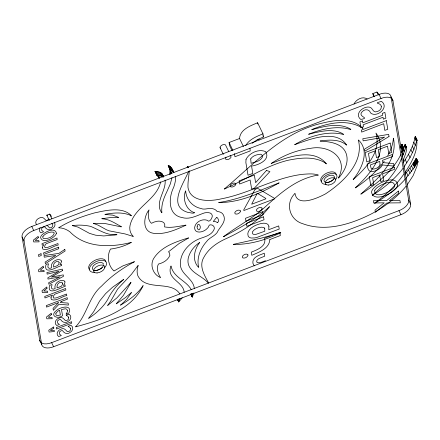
<?xml version="1.0" encoding="UTF-8"?>
<svg xmlns="http://www.w3.org/2000/svg" width="440" height="440" viewBox="0 0 440 440"><rect width="100%" height="100%" fill="white"/><g stroke="black" fill="none" stroke-linecap="round" stroke-linejoin="round"><path stroke-width="0.66" d="M269.445 206.756C258.803 221.15 242.858 231.028 226.661 238.398C217.553 242.363 208.709 248.309 203.907 257.263C198.55 265.936 204.463 275.336 208.648 282.986M187.732 167.569L187.649 166.293L188.254 167.58M107.696 305.344L110.93 300.79L117.678 288.981L131.543 274.18L138.001 265.579M401.742 144.469L400.565 148.093M401.726 152.46L403.293 147.691M353.139 179.448C361.746 169.092 370.183 151.146 358.54 140.052M403.128 162.756C408.447 154.979 413.468 146.311 415.096 136.956M403.97 167.002L410.02 157.603L413.892 149.402L416.636 141.24L416.647 140.179L415.151 136.868L415.618 137.209M402 144.854L401.979 144.447M402.122 156.371L403.563 147.757L401.896 144.403M243.414 146.531L239.558 138.512C240.059 129.426 250.52 125.802 257.609 122.743L262.95 133.843L263.483 136.978L257.307 139.667L252.071 143.341M184.184 292.286C183.469 281.633 166.205 279.274 170.874 266.123M402.908 151.514L404.965 144.87M402.353 156.833L405.851 147.626L405.02 144.793C408.832 149.221 404.256 155.986 403.156 160.699M169.829 174.647L170.049 171.215L169.01 167.035M407.176 184.806L413.111 175.687L416.807 166.656L418 161.821L416.339 158.34M416.741 140.079C418.072 151.228 411.114 163.372 404.882 172.645M168.185 165.566L168.685 166.353M170.165 169.697L171.644 173.294M192.253 293.607L192.209 296.984L190.729 293.931M189.282 170.791C188.925 176.363 187.715 181.869 187.985 187.479C190.416 202.29 209.787 201.548 220.869 198.919C248.908 193.749 273.889 177.859 302.346 174.339C307.434 173.987 313.395 173.283 318.214 175.032M405.185 174.169L413.111 163.636M160.628 181.902C156.761 199.925 134.354 206.976 130.086 225.209C129.107 229.163 130.234 233.563 133.227 236.352M223.316 154.374L220.055 147.593L220.165 146.823C221.21 145.167 223.553 143.924 225.445 144.837L228.74 151.586M171.969 177.65L170.357 183.854L166.798 191.873C163.631 198.363 161.018 205.354 161.893 212.68M416.394 159.093L416.427 158.367M343.618 134.31C333.751 127.661 319.77 131.511 308.721 134.239M199.623 242.589C194.244 249.398 191.835 260.447 198.473 267.256M193.941 292.914L192.33 296.945M178.607 301.84L179.993 298.386M187.149 167.706L187.523 166.337L188.26 167.662M58.79 227.722C69.641 220.952 82.066 216.425 94.38 212.949C105.985 210.43 122.485 206.228 131.543 215.804M405.845 178.426L414.607 167.062L413.116 163.559L416.268 158.367L418 161.821M188.524 171.595C183.739 183.392 167.09 206.355 188.04 212.448C190.014 212.377 192.605 213.846 194.469 212.795M338.415 177.92C349.145 157.768 328.691 144.502 310.382 148.379C296.357 150.04 282.821 155.634 271.172 163.488M372.377 195.212C384.23 184.943 395.984 173.316 401.517 158.296M362.752 128.04L362.813 128.37M362.879 128.326L362.896 128.244A0.963 0.522 -25.7 0 0 362.868 128.084L362.83 128.029M326.37 163.806C313.395 147.439 287.232 157.207 271.244 163.493M358.364 140.135C364.287 162.816 342.381 182.947 325.303 194.007C318.142 197.774 297.242 207.653 295.026 193.556M414.623 167.024L413.105 163.702M88.655 318.23L93.671 311.702L99.627 301.026L105.611 293.634L112.525 287.265L123.607 279.444M400.868 154.512C392.464 171.781 376.585 183.981 360.817 194.172C376.36 179.905 398.541 161.711 393.404 138.149C392.975 144.342 390.858 150.238 387.728 155.595M354.041 104.071C355.949 99.517 362.852 95.777 367.109 99.055M413.056 163.84L414.568 167.129M40.183 227.524C38.83 229.114 39.133 231.632 40.882 232.793L43.582 231.764L41.685 230.274L41.762 228.14L43.258 227.024L44.71 226.793C46.508 229.62 49.715 230.995 52.685 228.415C54.61 227.238 55.891 224.472 54.285 222.53M414.667 166.782L417.852 161.573M105.034 214.363C113.476 212.74 123.002 211.871 131.087 215.611M245.691 145.684C249.211 139.26 256.559 136.51 262.95 133.843M130.972 282.519L123.354 295.482L116.281 303.721M311.861 129.663L312.136 129.454C327.641 122.986 347.221 118.646 362.373 128.018M404.146 173.701C396.165 185.163 385.974 194.931 374.721 203.154M226.083 157.124L225.506 157.922L225.737 159.297C227.634 160.188 229.994 158.989 231.006 157.295L230.786 155.936L230.054 155.634M116.87 234.779L103.697 235.939L95.618 235.191L89.458 233.36L78.05 227.128L72.441 225.615M182.248 297.836L178.717 301.895M384.225 161.211C376.42 171.804 366.416 180.719 355.41 187.864M120.533 305.063L121.061 304.728M168.218 165.484L170.231 169.835M75.653 326.772C87.059 314.908 88.764 296.747 101.739 285.918C111.172 276.106 122.436 268.279 134.349 261.789M403.26 168.031C394.911 179.014 384.131 187.907 372.51 195.239M216.645 217.421L213.274 221.463L215.633 221.694L217.487 222.552M406.247 185.977C396.649 197.714 384.389 207.108 370.986 214.11C350.251 224.51 325.276 232.155 302.561 223.641C289.273 219.731 285.054 203.11 294.882 193.534M143.017 285.731C137.478 294.074 129.113 300.031 120.632 305.118M224.334 188.964C253.055 164.912 279.587 135.146 316.855 124.493C331.084 120.791 350.895 116.017 362.423 127.947M48.994 219.021L47.377 220.198L45.975 220.418C44.313 218.713 42.57 216.161 39.732 217.888C37.147 218.686 34.556 221.656 36.289 224.351M405.394 178.943C396.759 188.793 386.045 196.592 374.831 203.247M223.493 236.698C236.341 226.963 250.795 219.434 263.043 208.846C278.977 194.381 295.972 178.563 318.131 175.114M280.77 232.716C266.173 239.932 249.794 244.745 233.431 244.409M355.322 187.803C368.874 175.461 389.851 152.279 375.975 133.067C381.464 151.597 366.047 168.135 353.298 179.509M123.706 279.516C117.013 284.961 111.359 291.649 107.707 299.519C103.125 307.247 96.217 313.346 88.797 318.269M279.026 182.947C260.81 193.155 240.702 202.362 219.472 202.576M218.785 202.516C239.756 199.315 259.402 190.68 278.999 182.892M121.11 304.623L126.621 299.431L131.428 292.633M185.515 190.993C182.446 198.93 185.735 209.759 194.475 212.735M131.291 242.44C124.927 245.982 117.618 248.171 110.473 249.062C106.794 255.624 107.921 265.562 113.889 270.908M269.379 206.729C256.031 219.417 239.41 228.019 223.531 236.764M131.291 292.627L125.334 297.688L116.347 303.815M185.9 225.225C175.852 229.779 164.857 234.795 153.582 233.316C142.048 231.732 143.297 216.893 149.012 209.902C147.868 214.291 147.835 220.028 151.349 223.289C152.57 222.959 153.648 222.002 154.974 221.859C158.796 220.176 166.375 221.144 164.582 226.93C171.43 228.179 179.014 226.226 185.884 225.115M308.715 134.2C321.761 128.986 336.82 125.34 350.642 129.536M114.18 270.903L122.98 265.848L134.376 261.696M188.546 238.029L179.328 243.353L168.933 251.455L168.493 251.867L169.367 252.709L169.895 255.349C168.009 260.073 163.119 262.977 158.433 264.044C156.189 267.899 157.905 273.823 160.452 277.376M93.445 223.306L104.462 223.41L121.259 226.892M101.932 218.697L110.787 217.52L118.448 217.536M233.426 244.343L260.926 238.238L280.731 232.672M217.558 222.547C219.285 221.59 218.378 218.18 216.854 217.365M231.99 150.568L229.614 145.635L229.081 142.5L239.558 138.512M47.432 215.485L46.778 215.166L49.61 214.093L50.694 215.056L51.381 216.585M374.204 96.674L372.774 93.621L376.937 92.037L379.319 94.749M31.785 226.457L379.093 94.441A11.165 6.094 -25.7 0 1 391 96.784L392.953 100.843L410.614 204.155A11.484 6.276 -25.7 0 1 400.911 214.709L53.603 346.726A11.451 6.253 -25.7 0 1 41.696 344.382L39.743 340.324L22.082 237.012A11.38 6.215 -25.7 0 1 31.785 226.457L33.737 230.516A11.38 6.215 -25.7 0 0 24.041 241.071L41.696 344.382M33.737 230.516L381.046 98.5A11.165 6.094 -25.7 0 1 392.953 100.843M265.54 260.722C262.856 261.487 260.062 263.445 257.213 262.598L256.707 261.696L256.867 260.557L257.747 259.446L259.347 258.368L264.759 256.157L264.259 253.226C259.82 255.129 252.104 256.795 252.879 263.153L253.814 265.221L254.65 265.853M40.937 342.513A11.451 6.253 -25.7 0 0 51.651 342.661L398.959 210.65A11.484 6.276 -25.7 0 0 408.661 200.096L391 96.784M72.451 225.594C78.513 224.807 84.75 224.983 90.712 226.413C99.204 229.834 107.085 235.763 116.831 234.619M170.984 171.144L168.267 165.44C171.132 166.161 172.7 170.044 173.871 172.414M170.269 169.532L172.172 170.748L173.855 172.607L171.881 168.498M199.513 242.55C194.056 246.257 189.536 252.038 188.161 258.582C185.944 271.97 201.746 274.879 208.263 283.129M131.203 242.418C110.737 247.66 85.684 248.105 69.982 231.897C66.952 229.466 62.64 227.81 58.883 227.832M311.894 129.69C324.286 126.341 338.993 122.216 350.856 129.267M320.293 140.905C328.95 139.816 339.372 138.98 346.517 145.035M224.411 189.03C225.643 188.65 227.42 187.495 228.789 186.995C248.457 177.98 266.717 165.489 287.969 160.287C299.899 157.878 313.407 156.123 324.478 162.415M188.524 237.87C176.176 241.698 162.377 246.197 154.523 257.213C149.254 263.956 152.625 274.241 160.264 277.492M405.053 144.782L405.427 145.068M130.9 282.398L116.925 297.869L107.756 305.404M416.768 140.079L415.157 136.868M75.708 326.838C100.287 320.1 131.373 310.624 143.105 285.709M105.045 214.445L112.783 215.149L118.525 217.36M338.476 177.975C338.503 177.986 338.75 177.931 338.811 177.821C344.421 171.264 349.184 162.377 346.198 153.599C342.645 143.451 330.039 141.537 320.716 141.213L320.172 141.086M163.091 175.923C162.283 172.436 158.279 171.419 155.166 171.314L157.146 175.423L161.056 176.099L163.218 177.172M219.368 202.538L218.796 202.62M161.739 212.773C154.231 202.4 166.518 190.823 165.072 180.031M133.122 236.418L125.098 233.931L109.269 230.857L106.508 229.785L98.175 225.187L93.423 223.366M101.915 218.752C109.274 219.027 115.181 223.416 121.429 226.705M343.382 134.447C327.201 130.251 307.494 136.785 294.635 144.727C308.473 139.744 335.979 128.425 346.572 144.986M257.889 139.458L259.309 139.876M416.889 140.096L415.267 136.857M171.083 266.057C173.129 277.338 186.191 280.406 191.24 289.603M138.182 265.513C137.132 268.631 136.598 272.399 137.841 275.726C145.877 291.726 170.957 279.917 179.85 293.937M155.601 171.919L155.045 171.485M155.051 171.364L157.025 175.593L159.434 177.936M324.522 162.481L326.282 163.851M46.937 225.126L49.566 227.887C52.036 228.316 54.225 224.994 51.788 223.405M220.055 147.593L220.396 148.203M415.525 136.972L417.17 140.388M415.382 136.884L417.17 140.432M415.107 137.071L416.658 140.294M415.14 137.374L416.691 140.597M415.129 137.687L416.68 140.91M415.085 138.017L416.636 141.24M414.997 138.347L416.554 141.57M413.782 142.148L415.333 145.371M412.341 146.179L413.892 149.402M416.245 158.378L417.989 162.063M416.168 158.433L417.67 161.711M415.943 158.73L417.494 161.953M415.795 158.972L417.346 162.195M410.911 149.6L412.462 152.823M415.322 159.83L416.873 163.053M414.97 160.474L416.521 163.697M414.557 161.194L416.108 164.417M414.15 161.887L415.701 165.11M405.257 144.821L406.324 146.938M413.82 162.421L415.371 165.644M405.141 144.788L406.12 146.674M404.976 144.969L405.873 146.834M413.54 162.855L415.091 166.078M404.998 145.216L405.9 147.087M404.993 145.481L405.889 147.351M404.949 145.756L405.851 147.626M413.309 163.235L414.86 166.458M404.872 146.036L405.774 147.906M408.469 154.38L410.02 157.603M379.093 94.441L381.046 98.5M376.937 92.037L378.34 94.952M403.442 147.626L401.803 144.424L403.552 148.077M401.726 144.48L403.227 147.791M401.665 144.59L403.205 147.956M401.66 144.788L403.211 148.066M403.777 149.243L404.674 151.113M401.638 144.98L403.189 148.203M401.599 145.123L403.128 148.406M411.57 165.99L413.122 169.213M401.544 145.25L403.095 148.472M401.5 145.338L403.051 148.561M401.462 145.42L403.013 148.643M401.308 145.86L402.859 149.083M401.137 146.382L402.688 149.606M400.961 146.944L402.512 150.166M410.036 168.135L411.587 171.358M402.699 153.12L403.375 154.523M405.257 159.671L406.808 162.894M372.774 93.621L374.176 96.536M408.551 170.115L410.102 173.338M406.527 172.623L408.078 175.846M408.661 200.096L410.614 204.155M398.959 210.65L400.911 214.709M262.895 135.746L263.483 136.978M229.081 142.5L232.936 150.513M187.523 166.337L188.04 167.415M187.457 166.562L187.974 167.635M170.946 167.376L172.92 171.485M170.192 166.645L172.172 170.748M169.367 165.974L171.347 170.082M168.57 165.413L170.561 169.532M168.46 165.391L170.533 169.516M168.377 165.402L170.418 169.499M168.278 165.429L170.335 169.516M169.642 169.059L171.622 173.162M170.049 171.215L171.182 173.564M170.115 172.09L170.962 173.85M170.077 172.992L170.638 174.169M162.454 174.405L163.587 176.754M162.113 173.916L163.526 176.847M161.7 173.459L163.114 176.391M161.238 173.063L162.932 176.583M160.715 172.711L162.696 176.82M160.132 172.409L162.113 176.517M159.077 171.99L161.056 176.099M157.922 171.672L159.896 175.78M156.86 171.463L158.84 175.571M158.818 176.402L159.379 177.579M158.796 176.803L159.363 177.975M155.898 171.347L157.878 175.456M157.988 175.615L158.548 176.787M158.516 176.215L159.203 178.162M155.095 171.336L157.278 175.797M191.802 293.507L192.368 294.685M191.807 293.981L192.368 295.152M191.461 293.882L192.308 295.647M191.334 294.432L192.467 296.78M191.037 294.107L192.17 296.45M191.202 294.597L192.308 296.962M191.081 294.635L192.286 296.973M178.865 298.881L179.432 300.058M178.167 299.151L179.014 300.911M177.986 299.502L178.833 301.263M177.573 299.228L178.701 301.576M177.59 299.547L178.712 301.901L177.48 299.481M49.61 214.093L51.821 218.686M46.778 215.166L49.28 220.418M22.082 237.012L24.041 241.071M51.651 342.661L53.603 346.726M172.458 169.482L172.854 170.665M185.674 191.015C186.164 199.507 192.462 206.701 200.805 208.461C204.276 210.128 207.867 208.032 211.448 208.527C213.653 208.703 215.886 209.622 217.102 211.497C219.461 211.651 222.041 212.416 223.245 214.66C227.178 221.744 219.615 226.87 217.074 232.628C214.176 236.495 209.105 237.76 206.377 241.802C200.36 248.677 196.444 258.065 198.644 267.212M257.609 122.743L257.824 123.998M234.421 153.593L234.955 156.734L250.212 150.931L249.931 148.181M175.203 176.594C176.132 180.268 174.73 183.86 173.685 187.33C168.471 197.5 167.728 215.149 182.066 217.536C190.042 219.945 197.257 215.27 204.501 212.889C207.218 212.273 212.02 212.19 212.35 215.892C212.229 218.07 209.49 223.311 207.091 220.242C201.955 218.449 195.102 222.184 194.579 227.805C194.937 234.806 204.677 231.935 207.46 228.151C208.835 227.425 208.549 224.659 210.419 224.818C213.197 224.609 215.419 227.398 213.857 229.95C211.09 235.648 203.962 236.99 198.649 239.074C189.03 243.216 180.362 252.599 180.334 263.516C179.922 274.412 193.391 278.212 194.332 288.431M158.637 176.985L158.653 177.793M40.359 341.88A11.451 6.253 -25.7 0 1 39.743 340.324M334.059 178.976A8.366 4.565 -25.7 0 1 325.281 182.804M321.189 181.368A8.366 4.565 -25.7 0 1 326.673 173.124A8.366 4.565 -25.7 0 1 336.221 174.378M326.018 184.338A8.366 4.565 -25.7 0 1 322.3 178.778A8.366 4.565 -25.7 0 1 333.207 173.388A8.366 4.565 -25.7 0 1 335.654 179.581M102.295 267.603A9.262 5.054 -25.7 0 1 94.232 270.837M89.183 269.274A9.262 5.054 -25.7 0 1 95.26 260.145A9.262 5.054 -25.7 0 1 105.831 261.536M94.451 272.399A9.262 5.054 -25.7 0 1 90.453 266.068A9.262 5.054 -25.7 0 1 102.834 260.31A9.262 5.054 -25.7 0 1 104.671 267.647M103.565 265.106A6.072 3.317 -25.7 0 1 99.479 269.406A6.072 3.317 -25.7 0 1 93.5 270.067M92.747 269.506A6.072 3.317 -25.7 0 1 96.415 263.522A6.072 3.317 -25.7 0 1 103.549 264.187M264.754 228.74L264.754 231.22L256.124 234.311L254.106 234.504L252.918 234.042L252.379 233.046L252.489 231.748C254.859 228.327 260.04 226.468 264.05 227.464L264.754 228.74M61.353 261.024L61.342 262.141L59.835 264.699L61.435 264.094L61.688 265.589C58.267 265.93 43.456 276.1 45.919 264.776C51.013 261.932 46.756 265.573 48.175 267.729L49.621 268.411L51.563 267.845C50.089 262.658 56.238 258.115 60.825 260.106L61.353 261.024M64.906 281.826L64.9 282.942L63.393 285.5L64.988 284.889L65.246 286.391C61.826 286.732 47.014 296.901 49.473 285.571C54.566 282.733 50.314 286.368 51.733 288.53L53.18 289.212L55.121 288.64C53.642 283.454 59.791 278.916 64.377 280.907L64.906 281.826M68.695 317.625C69.025 319.468 67.05 320.705 65.412 320.595C63.756 318.885 62.013 316.338 59.175 318.06C56.023 318.83 53.449 323.241 56.727 325.495L59.428 324.467L57.53 322.977L57.607 320.843L59.103 319.726L60.555 319.5C62.354 322.322 65.566 323.697 68.53 321.118C71.06 319.759 71.852 315.805 69.053 314.264C63.107 315.97 68.244 314.848 68.695 317.625M70.587 328.702C70.917 330.545 68.948 331.782 67.309 331.672C65.648 329.962 63.905 327.415 61.067 329.137C57.921 329.907 55.346 334.318 58.619 336.573L61.32 335.544L59.422 334.054L59.499 331.92L60.995 330.803L62.453 330.577C64.246 333.399 67.458 334.774 70.422 332.195C72.952 330.836 73.744 326.882 70.945 325.341C64.999 327.047 70.142 325.925 70.587 328.702M197.164 226.655C196.614 227.782 198.545 231.281 199.634 229.284C201.982 226.479 197.676 221.166 197.164 226.655M42.295 247.33L42.845 249.134C48.032 250.998 53.218 245.779 58.179 245.047L57.921 243.54L47.443 247.462L45.045 247.583L44.616 246.785L44.924 245.438L46.035 243.771L57.233 239.514L56.975 238.007L41.976 243.711L42.235 245.218L43.901 244.585L42.295 247.33M50.925 297.825L51.48 299.629C56.661 301.499 61.848 296.274 66.809 295.543L66.55 294.036L56.073 297.957L53.68 298.078L53.251 297.281L53.554 295.933L54.665 294.272L65.863 290.015L65.604 288.508L44.71 296.45L44.968 297.957L52.531 295.081L50.925 297.825M59.12 262.444L58.823 263.929L57.739 265.496L53.576 267.075C52.822 264.105 55.121 261.063 58.245 261.426L59.12 262.444M62.678 283.245L62.381 284.73L61.298 286.297L57.134 287.875C56.375 284.906 58.674 281.864 61.804 282.227L62.678 283.245M67.375 310.409C68.195 312.84 63.135 315.816 68.844 313.132C72.87 304.057 60.093 306.972 56.502 310.448C49.39 315.761 57.459 319.577 62.546 315.706L61.485 309.502L65.621 308.764L66.82 309.304L67.375 310.409M381.315 106.48C381.75 109.791 378.098 111.843 375.199 111.876C372.493 111.342 372.3 107.355 369.331 107.118C363.165 106.073 354.041 113.966 360.729 119.422C370.788 117.739 357.401 117.084 361.95 111.991C364.386 108.686 369.424 108.906 370.722 113.086C376.932 118.135 389.851 107.135 381.425 101.371C372.245 104.011 380.941 102.229 381.315 106.48M269.858 239.525C269.352 248.611 258.896 252.241 251.801 255.299L251.268 252.159C256.988 249.893 266.877 246.263 264.539 238.205L279.796 232.408L280.335 235.543L269.858 239.525M268.906 226.215L268.763 229.697L278.69 225.924L279.224 229.064L257.015 237.402L254.815 237.924L251.251 238.024A9.317 5.088 -25.7 0 1 248.204 236.154C246.356 231.479 251.086 227.563 254.832 225.731A16.951 9.256 -25.7 0 1 261.855 223.394C264.374 222.899 268.23 223.163 268.906 226.215M250.707 158.917L251.086 163.301C254.997 162.085 259.947 161.359 262.224 157.553L262.35 155.947L261.734 154.704L260.43 154.198C256.883 154.55 252.659 155.7 250.707 158.917M55.952 313.203L55.82 314.341L56.293 315.249L57.266 315.601L60.363 314.974L59.554 310.233L57.921 311.097L55.952 313.203M235.802 183.937L235.697 184.718C234.68 186.412 232.32 187.611 230.423 186.72L230.191 185.345C231.237 183.684 233.585 182.441 235.472 183.359L235.802 183.937M240.427 211.019L240.323 211.799C239.305 213.494 236.951 214.693 235.054 213.802L234.817 212.427C235.862 210.766 238.211 209.523 240.103 210.441L240.427 211.019M247.946 255.002L247.841 255.778C246.824 257.477 244.47 258.676 242.572 257.78L242.336 256.405C243.381 254.749 245.729 253.506 247.621 254.419L247.946 255.002M262.059 208.34L261.96 209.115C260.942 210.815 258.582 212.014 256.685 211.118L256.454 209.743C257.499 208.087 259.848 206.844 261.734 207.757L262.059 208.34M42.966 236.324L42.79 237.507L43.318 238.403C47.047 239.129 53.334 237.325 54.269 233.139L53.724 232.238C49.995 231.336 45.359 233.398 42.966 236.324M246.021 159.374L245.872 162.586L248.034 175.23L252.813 173.415L251.559 166.084C257.95 165.248 270.694 160.061 265.744 151.723C259.078 148.467 249.222 152.884 246.021 159.374M397.645 185.02C396.545 192.583 372.664 203.764 371.564 191.917C372.719 184.388 396.517 173.245 397.645 185.02M56.463 233.222C55.176 238.013 42.075 244.53 40.596 237.424A6.452 3.52 -25.7 0 1 42.196 234.636C45.403 231.864 55.044 226.771 56.463 233.222M374.77 190.223C373.428 200.316 392.282 191.197 394.416 186.753C395.78 176.693 376.899 185.806 374.77 190.223M380.056 164.753C378.873 167.701 374.974 169.538 371.916 168.982L371.085 168.251L370.32 164.967L379.748 161.387L380.056 164.753M382.305 164.945C380.584 168.905 376.25 171.1 372.136 171.622C367.846 172.178 367.455 167.107 367.125 164.071L392.111 154.572L392.447 156.558L382.514 160.331L382.905 162.597L393.646 163.548L394.086 166.122L382.305 164.945M257.153 193.545L251.664 204.221L265.853 198.831L265.777 198.396L257.494 193.413L257.153 193.545M255.03 189.343L243.749 209.853L243.865 210.529L274.439 198.907L274.324 198.231L257.686 188.331L255.03 189.343M266.459 170.462L255.64 182.672L254.337 175.071L239.08 180.868L239.619 184.008L250.113 180.015L251.664 189.09L254.496 188.012L269.913 171.617L266.459 170.462M61.16 301.548L60.291 302.511L68.101 303.1L68.442 305.08L58.998 304.222L53.356 310.288L53.037 308.413L58.767 302.456L46.536 307.109L46.277 305.602L67.172 297.66L67.43 299.167L61.16 301.548M38.357 237.611L35.173 240.389L38.863 240.565L39.083 241.841L33.682 241.945L33.369 240.13L38.148 236.368L38.357 237.611M43.45 267.41L40.266 270.193L43.956 270.369L44.176 271.639L38.775 271.75L38.462 269.929L43.241 266.167L43.45 267.41M47.009 288.211L43.824 290.989L47.515 291.165L47.729 292.441L42.328 292.545L42.02 290.73L46.794 286.968L47.009 288.211M51.497 314.468L48.312 317.245L52.003 317.422L52.217 318.698L46.816 318.808L46.508 316.987L51.282 313.225L51.497 314.468M398.349 191.081L386.661 200.569L373.389 200.717L373.78 202.978L384.202 202.813L375.007 210.161L375.375 212.311L386.892 202.966L400.356 202.829L399.971 200.552L389.351 200.717L398.717 193.221L398.349 191.081M53.823 328.075L50.479 330.523L54.203 330.297L54.406 331.507L49.082 332.046L48.769 330.226L53.62 326.898L53.823 328.075M64.817 249.42L58.834 253.402L44.006 255.574L44.281 257.202L55.803 255.426L45.117 262.081L45.386 263.654L65.093 251.031L64.817 249.42M389.021 136.505L364.914 151.129L364.568 149.105L384.604 137.099L363.16 140.855L362.797 138.732L388.658 134.365L389.021 136.505M62.535 270.534L51.343 277.101L63.278 274.896L63.52 276.293L48.906 284.262L48.648 282.744L60.011 276.837L48.021 279.076L47.806 277.832L59.059 271.293L47.174 274.131L46.904 272.558L62.299 269.148L62.535 270.534M362.466 120.918L359.915 121.886L360.905 127.677L363.457 126.704L363.132 124.801L383.014 117.243L383.339 119.147L385.891 118.179L384.901 112.387L382.349 113.361L382.674 115.264L362.791 122.821L362.466 120.918M386.309 120.621L361.323 130.119L361.664 132.099L383.691 123.728L384.83 130.388L387.783 129.267L386.309 120.621M41.019 253.748L38.401 254.744L38.693 256.46L41.311 255.464L41.019 253.748M58.548 247.198L43.544 252.896L43.802 254.403L58.8 248.705L58.548 247.198M390.143 143.066L365.161 152.565L366.751 161.887L369.705 160.765L368.451 153.423L375.298 150.821L376.47 157.663L379.418 156.541L378.252 149.699L387.53 146.173L388.784 153.511L391.738 152.389L390.143 143.066M262.663 211.756L245.476 218.29L245.977 221.221L263.164 214.687L262.663 211.756M263.533 216.821L246.345 223.355L246.846 226.287L264.033 219.753L263.533 216.821M394.284 167.305L369.303 176.798L370.827 185.724L373.78 184.602L372.592 177.661L379.643 174.982L380.776 181.632L383.73 180.51L382.597 173.861L394.625 169.285L394.284 167.305M71.302 321.833L56.304 327.536L56.562 329.043L71.561 323.34L71.302 321.833M327.069 182.54A5.616 3.069 -25.7 0 0 334.416 176.88A5.616 3.069 -25.7 0 0 326.145 177.155A5.616 3.069 -25.7 0 0 327.069 182.54M328.279 185.064A5.616 3.069 -25.7 0 0 335.632 179.405A5.616 3.069 -25.7 0 0 327.36 179.68A5.616 3.069 -25.7 0 0 328.279 185.064M97.059 272.954A6.072 3.317 -25.7 0 0 104.764 266.712A6.072 3.317 -25.7 0 0 95.662 267.295A6.072 3.317 -25.7 0 0 97.059 272.954"/></g></svg>
